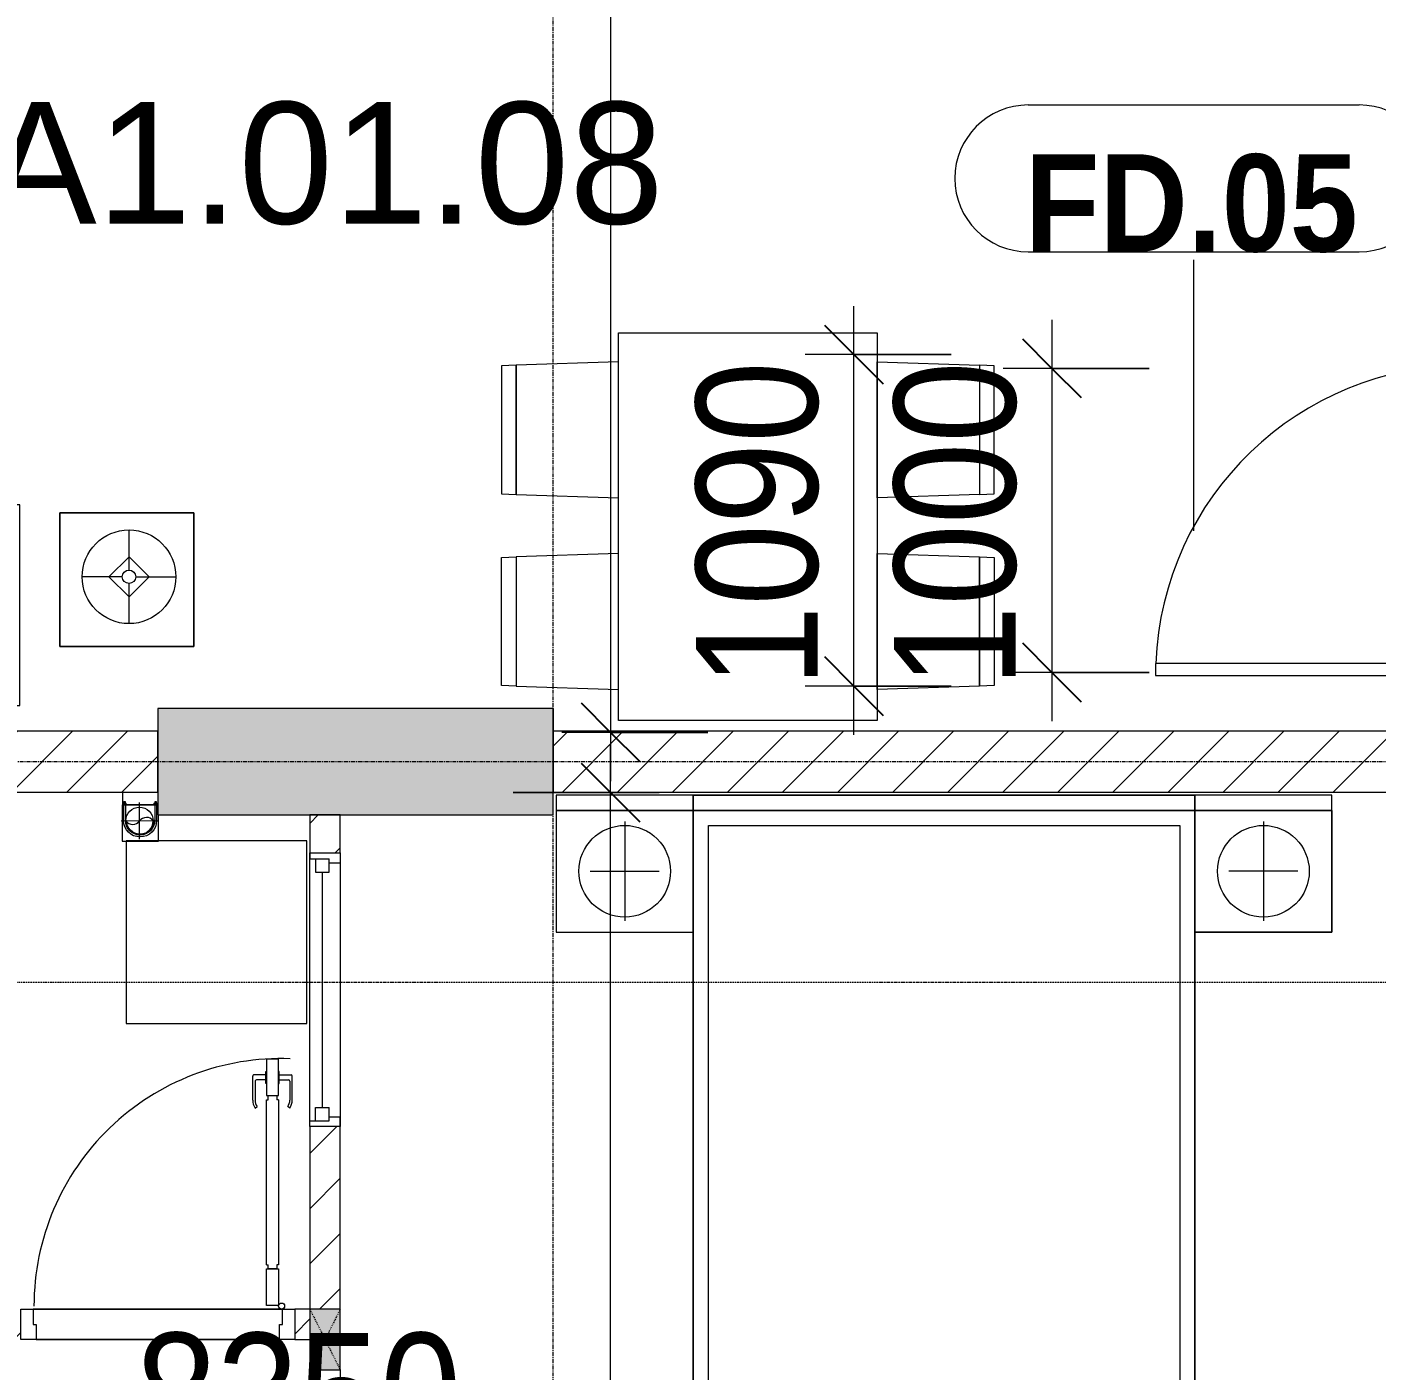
# Model space of a CAD drawing. Header units: millimetres. Extents: x 962 to 241049, y -15958 to 84407.
# Drawn here: x 100302 to 104737, y 67937 to 72353 of the extents above; entities that cross this region are included whole.
import ezdxf

# ---------------------------------------------------------------- set-up
doc = ezdxf.new("R2010")
doc.units = ezdxf.units.MM
for name, pattern in [('Dash', [6, 3, -3]), ('Dash Dot 3_16_', [7.9375, 4.7625, -1.5875, 0, -1.5875]), ('Grid Line', [22.225, 12.7, -3.175, 3.175, -3.175]), ('IMPORT-CENTER _3_', [10.16, 6.35, -1.27, 1.27, -1.27])]:
    doc.linetypes.add(name, pattern=pattern)
for name, color, linetype, lineweight in [('0-1', 7, 'Continuous', 5), ('A-ANNO-DIMS', 211, 'Continuous', 9), ('A-ANNO-DIMS-160', 211, 'Continuous', 9), ('A-AREA-IDEN', 2, 'Continuous', 9), ('A-DETL-GENF-1', 9, 'Continuous', 9), ('A-DETL-GENF-2', 1, 'Continuous', 9), ('A-DOOR-1', 254, 'Continuous', 9), ('A-DOOR-2', 9, 'Continuous', 9), ('A-DOOR-3', 1, 'Continuous', 9), ('A-DOOR-FRAM-1', 1, 'Continuous', 9), ('A-DOOR-IDEN', 31, 'Continuous', 9), ('A-FLOR-2', 9, 'Continuous', 9), ('A-GLAZ-1', 254, 'Continuous', 9), ('A-GLAZ-2', 9, 'Continuous', 9), ('A-WALL-1', 253, 'Continuous', 18), ('A-WALL-2', 9, 'Continuous', 9), ('A-WALL-3', 113, 'Continuous', 18), ('A-WALL-PATT-1', 10, 'Continuous', 9), ('A-WALL-PATT-2', 111, 'Continuous', 9), ('G-ANNO-SYMB-1', 111, 'Dash Dot 3_16_', 18), ('G-IMPT', 8, 'Continuous', 9), ('G-IMPT-1', 254, 'Continuous', 9), ('G-IMPT-2', 8, 'IMPORT-CENTER _3_', 9), ('I-FURN', 30, 'Continuous', 9), ('I-FURN-1', 254, 'Continuous', 9), ('M-EQPM', 50, 'Continuous', 9), ('S-COLS', 52, 'Continuous', 9), ('S-COLS-1', 52, 'Continuous', 5), ('S-COLS-2', 7, 'Continuous', 18), ('S-COLS-4', 254, 'Continuous', 9), ('S-COLS-5', 253, 'Continuous', 18), ('S-COLS-HDLN-1', 9, 'Dash', 9), ('S-GRID-1', 1, 'Grid Line', 9)]:
    doc.layers.add(name, color=color, linetype=linetype, lineweight=lineweight)
doc.styles.add('Arial_11', font='arial_0.ttf', dxfattribs={"height": 400})
doc.styles.add('Arial_B_5', font='arialbd_0.ttf', dxfattribs={"width": 0.9, "height": 320})
doc.styles.add('UTM Avo', font='UTM Avo.ttf', dxfattribs={"width": 0.9, "height": 400})
doc.dimstyles.new('1_Dim_chi_tiet_2_5', dxfattribs={"dimscale": 304.8, "dimtxt": 399.720379, "dimasz": 0.629921, "dimexe": 0.524934, "dimexo": 0.0625, "dimgap": 0.052493, "dimtad": 1, "dimdec": 0, "dimrnd": 5, "dimzin": 0, "dimdsep": 46, "dimtxsty": 'UTM Avo', "dimblk1": 'OBLIQUE', "dimblk2": 'OBLIQUE', "dimsah": 1, "dimcen": 0.09, "dimdle": 0.524934, "dimazin": 0, "dimtfac": 1, "dimtdec": 4, "dimtix": 1, "dimtmove": 0, "dimatfit": 3, "dimfxl": 1.049869, "dimfxlon": 1, "dimtvp": 1, "dimtolj": 1, "dimtzin": 0, "dimarcsym": 2})
doc.dimstyles.new('1_Dim_chi_tiet_2_5_1', dxfattribs={"dimscale": 304.8, "dimtxt": 399.720379, "dimasz": 0.629921, "dimexe": 0.524934, "dimexo": 0.0625, "dimgap": 0.052493, "dimtad": 1, "dimdec": 0, "dimrnd": 5, "dimzin": 0, "dimdsep": 46, "dimtxsty": 'UTM Avo', "dimblk1": 'OBLIQUE', "dimblk2": 'OBLIQUE', "dimsah": 1, "dimcen": 0.09, "dimdle": 0.524934, "dimazin": 0, "dimtfac": 1, "dimtdec": 4, "dimtix": 1, "dimtmove": 0, "dimatfit": 3, "dimfxl": 1.049869, "dimfxlon": 1, "dimtvp": 1, "dimtolj": 1, "dimtzin": 0, "dimarcsym": 2})
pattern_1 = [(45, (0, 0), (-90.50967, 90.50967), [])]
pattern_2 = [(45, (63179.03, 0), (-90.50967, 90.50967), [])]

# ---------------------------------------------------------------- blocks, each defined once
blk = doc.blocks.new('NCV_TKTC_KET CAU_rvt-1-TKCS_MB TẦNG 1')
at = {"layer": 'S-COLS-1'}
blk.add_hatch(color=256, dxfattribs=at).paths.add_polyline_path([(38852.6, 69761.9), (38852.6, 70111.9), (37552.6, 70111.9), (37552.6, 69761.9), (38383.3, 69761.9)])
at = {"layer": 'S-COLS-2'}
for p, q in [((37552.6, 70111.9), (37552.6, 69761.9)), ((38852.6, 70111.9), (37552.6, 70111.9)), ((38852.6, 69761.9), (38852.6, 70111.9)), ((37552.6, 69761.9), (38852.6, 69761.9))]:
    blk.add_line(p, q, dxfattribs=at)
blk = doc.blocks.new('DOOR_CW_01 CANH MO-PANEL KINH - DIW_01-900x2200-CỬA GỖ VÂN LAMINATE-V74-TKCS_MB TẦNG 1')
at = {"layer": 'A-DETL-GENF-1'}
for p, q in [((-397, -182), (-397, -62)), ((-397, -62), (-357, -62)), ((-357, -62), (-357, -182)), ((-357, -182), (-397, -182)), ((-397, -196), (-391, -196)), ((-397, -738), (-397, -196)), ((-391, -196), (-391, -182)), ((-391, -182), (-363, -182)), ((-363, -182), (-363, -196)), ((-357, -196), (-363, -196)), ((-357, -196), (-357, -738)), ((-442, -737), (-442, -816.5)), ((-434, -799.5), (-434, -737)), ((-433.9, -711.2), (-427.3, -715.8)), ((-397, -738), (-391, -738)), ((-357, -752), (-397, -752)), ((-397, -752), (-397, -872)), ((-391, -752), (-391, -738)), ((-363, -752), (-391, -752)), ((-357, -738), (-363, -738)), ((-363, -738), (-363, -752)), ((-357, -872), (-357, -752)), ((-320.1, -711.2), (-326.7, -715.8)), ((-320, -799.5), (-320, -737)), ((-312, -737), (-312, -816.5)), ((-399, -792.2), (-399, -831.8)), ((-397, -792.2), (-399, -792.2)), ((-397, -792.2), (-397, -831.8)), ((-357, -792.2), (-357, -831.8)), ((-357, -792.2), (-355, -792.2)), ((-355, -792.2), (-355, -831.8)), ((-399, -820.5), (-438, -820.5)), ((-399, -803.5), (-430, -803.5)), ((-399, -831.8), (-397, -831.8)), ((-355, -831.8), (-357, -831.8)), ((-355, -803.5), (-324, -803.5)), ((-355, -820.5), (-316, -820.5)), ((-397, -872), (-357, -872))]:
    blk.add_line(p, q, dxfattribs=at)
blk.add_circle((-407, -60), 10, dxfattribs=at)
for centre, radius, start, end in [((-407, -60), 814, 268, 0), ((-397, -737), 45, 145, 180), ((-397, -737), 37, 145, 180), ((-357, -737), 37, 0, 35), ((-357, -737), 45, 360, 35), ((-438, -816.5), 4, 180, 270), ((-430, -799.5), 4, 180, 270), ((-324, -799.5), 4, 270, 0), ((-316, -816.5), 4, 270, 0)]:
    blk.add_arc(centre, radius, start, end, dxfattribs=at)
at = {"layer": 'A-DOOR-2'}
for p, q in [((-450, -50), (-450, 50)), ((-450, 50), (-400, 50)), ((-400, 50), (-400, 0)), ((400, 0), (400, 50)), ((400, 50), (450, 50)), ((-410, 0), (-410, -50)), ((-400, 0), (-410, 0)), ((410, 0), (400, 0)), ((410, -50), (410, 0)), ((-410, -50), (-450, -50)), ((-407, -50), (-382, -50)), ((450, -50), (410, -50))]:
    blk.add_line(p, q, dxfattribs=at)
blk = doc.blocks.new('M_Fixed - 900 x 1400-553070-TKCS_MB TẦNG 1')
at = {"layer": 'A-GLAZ-2'}
for p, q in [((-450, 63), (-431, 63)), ((-431, 63), (-431, 0)), ((431, 63), (431, 0)), ((448.9, 63), (431, 63)), ((-431, 44), (-387, 44)), ((-387, 44), (-387, 0)), ((-387, 22), (387, 22)), ((387, 44), (387, 0)), ((431, 44), (387, 44)), ((-450, -37), (-418, -37)), ((-431, 0), (-387, 0)), ((-418, 0), (-418, -37)), ((387, 0), (431, 0)), ((418, 0), (418, -37)), ((450, -37), (418, -37))]:
    blk.add_line(p, q, dxfattribs=at)
blk = doc.blocks.new('MAY GIAT - MAY GIAT_dwg-348053-TKCS_MB TẦNG 1')
at = {"layer": 'G-IMPT-1', "flags": 128}
blk.add_lwpolyline([(5, 596.6), (5, 2.3), (605, 2.3), (605, 596.6)], close=True, dxfattribs=at)
blk = doc.blocks.new('MAY GIAT - MAY GIAT-348233-TKCS_MB TẦNG 1')
at = {"layer": 'I-FURN-1'}
for p, q in [((5, 596.6), (5, 2.3)), ((605, 596.6), (5, 596.6)), ((605, 2.3), (605, 596.6)), ((5, 2.3), (605, 2.3))]:
    blk.add_line(p, q, dxfattribs=at)
blk.add_blockref('MAY GIAT - MAY GIAT_dwg-348053-TKCS_MB TẦNG 1', (0, 0))
blk = doc.blocks.new('G1_SOF - BO TRU - 100x200-745959-TKCS_MB TẦNG 1')
at = {"layer": 'S-COLS'}
blk.add_hatch(color=256, dxfattribs=at).paths.add_polyline_path([(50, -100), (50, 100), (-50, 100), (-50, -100)])
at = {"layer": 'S-COLS-5'}
for p, q in [((50, 100), (-50, 100)), ((-50, 100), (-50, -100)), ((50, -100), (50, 100)), ((-50, -100), (50, -100))]:
    blk.add_line(p, q, dxfattribs=at)
at = {"layer": 'S-COLS-HDLN-1'}
for p, q in [((50, 100), (-50, -100)), ((-50, 100), (50, -100))]:
    blk.add_line(p, q, dxfattribs=at)
blk = doc.blocks.new('DOOR_CW_01 CANH MO-PANEL KINH - DIG_01-900x2200-CỬA NHÔM KÍNH-400860-TKCS_MB TẦNG 1')
at = {"layer": 'A-DETL-GENF-1'}
for p, q in [((-397, -182), (-397, -62)), ((-397, -62), (-357, -62)), ((-357, -62), (-357, -182)), ((-357, -182), (-397, -182)), ((-397, -196), (-391, -196)), ((-397, -738), (-397, -196)), ((-391, -196), (-391, -182)), ((-391, -182), (-363, -182)), ((-363, -182), (-363, -196)), ((-357, -196), (-363, -196)), ((-357, -196), (-357, -738)), ((-442, -737), (-442, -816.5)), ((-434, -799.5), (-434, -737)), ((-433.9, -711.2), (-427.3, -715.8)), ((-397, -738), (-391, -738)), ((-357, -752), (-397, -752)), ((-397, -752), (-397, -872)), ((-391, -752), (-391, -738)), ((-363, -752), (-391, -752)), ((-357, -738), (-363, -738)), ((-363, -738), (-363, -752)), ((-357, -872), (-357, -752)), ((-320.1, -711.2), (-326.7, -715.8)), ((-320, -799.5), (-320, -737)), ((-312, -737), (-312, -816.5)), ((-399, -792.2), (-399, -831.8)), ((-397, -792.2), (-399, -792.2)), ((-397, -792.2), (-397, -831.8)), ((-357, -792.2), (-357, -831.8)), ((-357, -792.2), (-355, -792.2)), ((-355, -792.2), (-355, -831.8)), ((-399, -820.5), (-438, -820.5)), ((-399, -803.5), (-430, -803.5)), ((-399, -831.8), (-397, -831.8)), ((-355, -831.8), (-357, -831.8)), ((-355, -803.5), (-324, -803.5)), ((-355, -820.5), (-316, -820.5)), ((-397, -872), (-357, -872))]:
    blk.add_line(p, q, dxfattribs=at)
blk.add_circle((-407, -60), 10, dxfattribs=at)
for centre, radius, start, end in [((-407, -60), 814, 268, 0), ((-397, -737), 45, 145, 180), ((-397, -737), 37, 145, 180), ((-357, -737), 37, 0, 35), ((-357, -737), 45, 360, 35), ((-438, -816.5), 4, 180, 270), ((-430, -799.5), 4, 180, 270), ((-324, -799.5), 4, 270, 0), ((-316, -816.5), 4, 270, 0)]:
    blk.add_arc(centre, radius, start, end, dxfattribs=at)
at = {"layer": 'A-DOOR-2'}
for p, q in [((-450, -50), (-450, 50)), ((-450, 50), (-400, 50)), ((-400, 50), (-400, 0)), ((400, 0), (400, 50)), ((400, 50), (450, 50)), ((450, 50), (450, -50)), ((-410, 0), (-410, -50)), ((-400, 0), (-410, 0)), ((410, 0), (400, 0)), ((410, -50), (410, 0)), ((-410, -50), (-450, -50)), ((-407, -50), (-382, -50)), ((450, -50), (410, -50))]:
    blk.add_line(p, q, dxfattribs=at)
blk = doc.blocks.new('GIUONG NGU-2TAB-1600x2000 - GIUONG NGU-2TAB-1600x2000-842839-TKCS_MB TẦNG 1')
at = {"layer": 'I-FURN-1'}
for p, q in [((458.5, 0), (8.5, 0)), ((8.5, 0), (8.5, -50)), ((458.5, -50), (458.5, 0)), ((2108.2, 0), (458.5, 0)), ((458.5, 0), (458.5, -50)), ((458.5, 0), (2108.2, 0)), ((2108.2, -50), (2108.2, 0)), ((2558.2, 0), (2108.2, 0)), ((2108.2, 0), (2108.2, -50)), ((2558.2, -50), (2558.2, 0)), ((458.5, -50), (8.5, -50)), ((8.5, -50), (8.5, -450.3)), ((8.5, -50), (458.5, -50)), ((458.5, -50), (8.5, -50)), ((8.5, -50), (8.5, -450.3)), ((233.5, -86.8), (233.5, -413.5)), ((458.5, -450.3), (458.5, -50)), ((2108.2, -50), (458.5, -50)), ((458.5, -50), (458.5, -1938.9)), ((458.5, -50), (2108.2, -50)), ((458.5, -1938.9), (458.5, -50)), ((458.5, -450.3), (458.5, -50)), ((458.5, -50), (2108.2, -50)), ((2558.2, -50), (2108.2, -50)), ((2108.2, -50), (2108.2, -450.3)), ((2108.2, -1938.9), (2108.2, -50)), ((2108.2, -50), (2558.2, -50)), ((2108.2, -50), (2558.2, -50)), ((2108.2, -450.3), (2108.2, -50)), ((2108.2, -50), (2108.2, -1938.9)), ((2333.2, -86.8), (2333.2, -413.5)), ((2558.2, -450.3), (2558.2, -50)), ((2558.2, -50), (2558.2, -450.3)), ((508.5, -100), (2058.2, -100)), ((508.5, -1938.9), (508.5, -100)), ((2058.2, -100), (2058.2, -1938.9)), ((120.2, -250.2), (346.8, -250.2)), ((2446.5, -250.2), (2219.8, -250.2)), ((8.5, -450.3), (458.5, -450.3)), ((8.5, -450.3), (458.5, -450.3)), ((2108.2, -450.3), (2558.2, -450.3)), ((2558.2, -450.3), (2108.2, -450.3)), ((1997.1, -2000), (569.6, -2000)), ((569.6, -2050), (1997.1, -2050)), ((1997.1, -2050), (569.6, -2050))]:
    blk.add_line(p, q, dxfattribs=at)
for centre in [(233.5, -250.2), (2333.2, -250.2)]:
    blk.add_circle(centre, 150.7, dxfattribs=at)
for centre, radius, start, end in [((569.6, -1938.9), 111.1, 180, 270), ((569.6, -1938.9), 111.1, 180, 270), ((569.6, -1938.9), 61.1, 180, 270), ((1997.1, -1938.9), 111.1, 270, 360), ((1997.1, -1938.9), 61.1, 270, 0), ((1997.1, -1938.9), 111.1, 270, 0)]:
    blk.add_arc(centre, radius, start, end, dxfattribs=at)
blk = doc.blocks.new('LOBBY_SOFA_1 - LOBBY_SOFA_1-850634-TKCS_MB TẦNG 1')
at = {"layer": 'I-FURN'}
for p, q in [((-2556, 0), (-2556, -660)), ((-708, 0), (-2556, 0)), ((-708, -660), (-708, 0)), ((-2457, -66), (-2457, -660)), ((-807, -66), (-2457, -66)), ((-807, -660), (-807, -66)), ((-807, -143), (-2457, -143)), ((-1907, -143), (-1907, -660)), ((-1357, -143), (-1357, -660)), ((-3128.2, -193.5), (-2688.2, -193.5)), ((-3128.2, -633.5), (-3128.2, -193.5)), ((-2688.2, -193.5), (-2688.2, -633.5)), ((-2915.4, -269), (-2915.4, -401)), ((-2915.4, -357), (-2981.4, -423)), ((-2849.4, -423), (-2915.4, -357)), ((-2937.4, -423), (-3069.4, -423)), ((-2981.4, -423), (-2915.4, -489)), ((-2915.4, -489), (-2849.4, -423)), ((-2893.4, -423), (-2761.4, -423)), ((-2915.4, -445), (-2915.4, -577)), ((-2688.2, -633.5), (-3128.2, -633.5)), ((-2556, -660), (-708, -660)), ((-1160.3, -1020.5), (-2128.3, -1020.5)), ((-2172.3, -1064.5), (-2172.3, -1504.5)), ((-1116.3, -1504.5), (-1116.3, -1064.5)), ((-2128.3, -1548.5), (-1160.3, -1548.5))]:
    blk.add_line(p, q, dxfattribs=at)
for radius in [154, 22]:
    blk.add_circle((-2915.4, -423), radius, dxfattribs=at)
for centre, start, end in [((-2128.3, -1064.5), 90, 180), ((-1160.3, -1064.5), 0, 90), ((-2128.3, -1504.5), 180, 270), ((-1160.3, -1504.5), 270, 0)]:
    blk.add_arc(centre, 44, start, end, dxfattribs=at)
at = {"layer": 'I-FURN-1'}
for p, q in [((-708, 0), (-2556, 0)), ((-2556, 0), (-2556, -660)), ((-708, -660), (-708, 0)), ((-2688.2, -193.5), (-3128.2, -193.5)), ((-3128.2, -193.5), (-3128.2, -633.5)), ((-2688.2, -633.5), (-2688.2, -193.5)), ((-3128.2, -633.5), (-2688.2, -633.5)), ((-2556, -660), (-708, -660)), ((-1160.3, -1020.5), (-2128.3, -1020.5)), ((-2172.3, -1064.5), (-2172.3, -1504.5)), ((-1116.3, -1504.5), (-1116.3, -1064.5)), ((-2128.3, -1548.5), (-1160.3, -1548.5))]:
    blk.add_line(p, q, dxfattribs=at)
for centre, start, end in [((-2128.3, -1064.5), 90, 180), ((-1160.3, -1064.5), 0, 90), ((-2128.3, -1504.5), 180, 270), ((-1160.3, -1504.5), 270, 0)]:
    blk.add_arc(centre, 44, start, end, dxfattribs=at)
blk = doc.blocks.new('RES_BAN AN 1 - RES_BAN AN 1-842837-TKCS_MB TẦNG 1')
at = {"layer": 'I-FURN-1'}
for p, q in [((-425, 1275), (425, 1275)), ((-425, 0), (-425, 1275)), ((425, 1275), (425, 0)), ((-761.9, 1168.8), (-809.6, 1167.2)), ((-809.6, 1167.2), (-809.6, 745.3)), ((-425, 1180), (-761.9, 1168.8)), ((-761.9, 1168.8), (-761.9, 743.8)), ((-761.9, 743.8), (-761.9, 1168.8)), ((-425, 732.5), (-425, 1180)), ((425, 1180), (761.9, 1168.8)), ((425, 732.5), (425, 1180)), ((761.9, 1168.8), (761.9, 743.8)), ((761.9, 1168.8), (761.9, 743.8)), ((809.6, 1167.2), (761.9, 1168.8)), ((809.6, 745.3), (809.6, 1167.2)), ((-809.6, 745.3), (-761.9, 743.8)), ((-761.9, 743.8), (-425, 732.5)), ((761.9, 743.8), (425, 732.5)), ((761.9, 743.8), (809.6, 745.3)), ((-809.6, 536.9), (-761.9, 538.5)), ((-809.6, 115.1), (-809.6, 536.9)), ((-425, 549.7), (-761.9, 538.5)), ((-761.9, 538.5), (-761.9, 113.5)), ((-761.9, 538.5), (-761.9, 113.5)), ((-425, 102.3), (-425, 549.7)), ((425, 549.7), (761.9, 538.5)), ((425, 102.3), (425, 549.7)), ((761.9, 538.5), (761.9, 113.5)), ((761.9, 538.5), (809.6, 536.9)), ((761.9, 113.5), (761.9, 538.5)), ((809.6, 536.9), (809.6, 115.1)), ((-761.9, 113.5), (-809.6, 115.1)), ((-761.9, 113.5), (-425, 102.3)), ((761.9, 113.5), (425, 102.3)), ((809.6, 115.1), (761.9, 113.5)), ((425, 0), (-425, 0))]:
    blk.add_line(p, q, dxfattribs=at)
blk = doc.blocks.new('NCV_TKTC_TANG 1_rvt-1-TKCS_MB TẦNG 1')
at = {"layer": 'A-WALL-PATT-1'}
h = blk.add_hatch(dxfattribs=at)
h.set_pattern_fill('FP_1', color=256, style=0, pattern_type=2)
h.set_pattern_definition(pattern_1)
h.paths.add_polyline_path([(38152.6, 65036.9), (38152.6, 65937.3), (38052.6, 65937.3), (38052.6, 65036.9), (38142.6, 65036.9)])
h.paths.add_polyline_path([(38152.6, 66737.3), (38152.6, 67036.9), (38052.6, 67036.9), (38052.6, 66737.3)])
h.paths.add_polyline_path([(38052.6, 68136.9), (38152.6, 68136.9), (38152.6, 68736.9), (38052.6, 68736.9)])
h.paths.add_polyline_path([(38052.6, 69636.9), (38152.6, 69636.9), (38152.6, 69761.9), (38052.6, 69761.9)])
h = blk.add_hatch(dxfattribs=at)
h.set_pattern_fill('FP_1', color=256, style=0, pattern_type=2)
h.set_pattern_definition(pattern_1)
h.paths.add_polyline_path([(38052.6, 68036.9), (38052.6, 68136.9), (38002.6, 68136.9), (38002.6, 68036.9)])
h.paths.add_polyline_path([(37102.6, 68036.9), (37102.6, 68136.9), (37052.6, 68136.2), (37052.6, 68036.9)])
at = {"layer": 'A-FLOR-2'}
for p, q in [((38852.7, 70111.9), (38852.7, 70036.9)), ((37962.6, 68136.9), (37142.6, 68136.9)), ((37952.6, 68036.9), (37152.6, 68036.9)), ((37152.6, 68036.9), (37952.6, 68036.9))]:
    blk.add_line(p, q, dxfattribs=at)
at = {"layer": 'A-WALL-1'}
for p, q in [((38152.6, 69761.9), (38052.6, 69761.9)), ((38052.6, 69761.9), (38052.6, 69636.9)), ((38152.6, 69636.9), (38152.6, 69761.9)), ((38052.6, 69636.9), (38152.6, 69636.9)), ((38152.6, 68736.9), (38052.6, 68736.9)), ((38052.6, 68736.9), (38052.6, 68136.9)), ((38152.6, 68136.9), (38152.6, 68736.9)), ((38052.6, 68136.9), (38002.6, 68136.9)), ((38002.6, 68136.9), (38002.6, 68036.9)), ((38002.6, 68036.9), (38052.6, 68036.9))]:
    blk.add_line(p, q, dxfattribs=at)
at = {"layer": 'A-WALL-2'}
for p, q in [((38052.6, 68736.9), (38052.6, 69636.9)), ((38152.6, 69636.9), (38152.6, 68736.9)), ((37142.6, 68136.9), (37962.6, 68136.9)), ((37952.6, 68036.9), (37152.6, 68036.9))]:
    blk.add_line(p, q, dxfattribs=at)
at = {"layer": 'A-DOOR-1'}
for name, p, rotation in [('DOOR_CW_01 CANH MO-PANEL KINH - DIG_01-900x2200-CỬA NHÔM KÍNH-400860-TKCS_MB TẦNG 1', (37552.6, 68086.9), 180), ('DOOR_CW_01 CANH MO-PANEL KINH - DIW_01-900x2200-CỬA GỖ VÂN LAMINATE-V74-TKCS_MB TẦNG 1', (38102.6, 67486.9), 89.99999999999915)]:
    blk.add_blockref(name, p, dxfattribs=dict(at, rotation=rotation))
at = {"layer": 'A-GLAZ-1', "rotation": 89.99999999999915}
blk.add_blockref('M_Fixed - 900 x 1400-553070-TKCS_MB TẦNG 1', (38115.6, 69186.9), dxfattribs=at)
at = {"layer": 'I-FURN-1'}
for name, p, rotation in [('LOBBY_SOFA_1 - LOBBY_SOFA_1-850634-TKCS_MB TẦNG 1', (34542.6, 70121.9), 180), ('MAY GIAT - MAY GIAT-348233-TKCS_MB TẦNG 1', (38044.8, 69071.5), 89.99999999999915)]:
    blk.add_blockref(name, p, dxfattribs=dict(at, rotation=rotation))
for name, p in [('RES_BAN AN 1 - RES_BAN AN 1-842837-TKCS_MB TẦNG 1', (39492.6, 70071.9)), ('GIUONG NGU-2TAB-1600x2000 - GIUONG NGU-2TAB-1600x2000-842839-TKCS_MB TẦNG 1', (38854.1, 69826.9))]:
    blk.add_blockref(name, p, dxfattribs=at)
at = {"layer": 'S-COLS-4'}
blk.add_blockref('G1_SOF - BO TRU - 100x200-745959-TKCS_MB TẦNG 1', (38102.6, 68036.9), dxfattribs=at)
blk = doc.blocks.new('TKTC_XREF_251221_MB TANG 1 - TKTC_XREF_260130_MB TANG 1_dwg_CUM U_DN100-4202115-TKCS_MB TẦNG 1')
at = {"layer": 'G-IMPT'}
blk.add_hatch(color=256, dxfattribs=at).paths.add_polyline_path([(0, -61), (0, -57), (14.8, -55.1), (28.5, -49.4), (40.3, -40.3), (49.4, -28.5), (55.1, -14.8), (57, 0), (55.1, 14.8), (49.4, 28.5), (40.3, 40.3), (28.5, 49.4), (14.8, 55.1), (0, 57), (0, 61), (15.8, 58.9), (30.5, 52.8), (43.1, 43.1), (52.8, 30.5), (58.9, 15.8), (61, 0), (58.9, -15.8), (52.8, -30.5), (43.1, -43.1), (30.5, -52.8), (15.8, -58.9)])
for p, q in [((-79.1, 66.6), (-79.1, 63.4)), ((-76.6, 66.6), (-76.6, 63.4)), ((-74.6, 66.6), (-74.6, 63.4)), ((-72.7, 69.3), (-72.7, 60.7)), ((-66.9, 67.9), (-71.7, 67.9)), ((-66.9, 62.1), (-71.7, 62.1)), ((-65, 69), (0, 69)), ((-79.1, -63.4), (-79.1, -66.6)), ((-76.6, -63.4), (-76.6, -66.6)), ((-74.6, -63.4), (-74.6, -66.6)), ((-72.7, -60.7), (-72.7, -69.3)), ((-66.9, -62.1), (-71.7, -62.1)), ((-66.9, -67.9), (-71.7, -67.9)), ((-65, -69), (0, -69))]:
    blk.add_line(p, q, dxfattribs=at)
at = {"layer": 'G-IMPT', "flags": 128}
for points in [[(-72.7, 67.6), (-78.1, 67.6), (-78.1, 62.4), (-72.7, 62.4)], [(-71.7, 59.2), (-66.9, 59.2), (-66.9, 70.8), (-71.7, 70.8)], [(-66.9, 70.8), (-66.9, 72.7), (-65, 72.7), (-65, 57.3), (-66.9, 57.3), (-66.9, 59.2)], [(-65, 61), (0, 61), (0, 57)], [(-72.7, -62.4), (-78.1, -62.4), (-78.1, -67.6), (-72.7, -67.6)], [(-71.7, -70.8), (-66.9, -70.8), (-66.9, -59.2), (-71.7, -59.2)], [(-66.9, -59.2), (-66.9, -57.3), (-65, -57.3), (-65, -72.7), (-66.9, -72.7), (-66.9, -70.8)], [(-65, -61), (0, -61), (0, -57)]]:
    blk.add_lwpolyline(points, dxfattribs=at)
at = {"layer": 'G-IMPT'}
for centre, radius, start, end in [((-78.1, 66.6), 0.96, 90, 180), ((-78.1, 63.4), 0.96, 180, 270), ((-71.1, 69.3), 1.56, 112.6199, 247.3801), ((-67.9, 65), 4.8, 143.1301, 216.8699), ((-71.1, 60.7), 1.56, 112.6199, 247.3801), ((0, 0), 69, 270, 90), ((0, 0), 61, 270, 90), ((0, 0), 57, 270, 90), ((-78.1, -63.4), 0.96, 90, 180), ((-78.1, -66.6), 0.96, 180, 270), ((-71.1, -60.7), 1.56, 112.6199, 247.3801), ((-67.9, -65), 4.8, 143.1301, 216.8699), ((-71.1, -69.3), 1.56, 112.6199, 247.3801)]:
    blk.add_arc(centre, radius, start, end, dxfattribs=at)
blk = doc.blocks.new('TKTC_XREF_251221_MB TANG 1 - TKTC_XREF_260130_MB TANG 1_dwg_$cc-4202114-TKCS_MB TẦNG 1')
at = {"layer": 'G-IMPT'}
blk.add_circle((0, 0), 0.5, dxfattribs=at)
for centre, radius, start, end in [((0, 0), 0.5, 90, 270), ((0.188, 0.25), 0.313, 126.8699, 233.1301), ((-0.188, -0.25), 0.313, 306.8699, 53.1301)]:
    blk.add_arc(centre, radius, start, end, dxfattribs=at)
at = {"layer": 'G-IMPT-2'}
for p, q in [((0, -0.673), (0, 0.673)), ((-0.673, 0), (0.673, 0))]:
    blk.add_line(p, q, dxfattribs=at)
blk = doc.blocks.new('TKTC_XREF_251221_MB TANG 1 - TKTC_XREF_260130_MB TANG 1_dwg-4202109-TKCS_MB TẦNG 1')
at = {"layer": 'G-IMPT'}
blk.add_line((-165714.9, -331551.4), (-165599.1, -331551.4), dxfattribs=at)
at = {"layer": 'G-IMPT', "flags": 128}
for points in [[(-165599.1, -331551.4), (-165716.7, -331551.4), (-165716.7, -331671.4)], [(-165599.1, -331511.4), (-165714.9, -331511.4), (-165714.9, -331551.4)], [(-165716.7, -331671.4), (-165597.1, -331671.4), (-165597.1, -331584.7)]]:
    blk.add_lwpolyline(points, dxfattribs=at)
at = {"xscale": 90.00000000005122, "yscale": 90.00000000005122, "zscale": 90.00000000005122, "rotation": 90.37402677993775}
blk.add_blockref('TKTC_XREF_251221_MB TANG 1 - TKTC_XREF_260130_MB TANG 1_dwg_$cc-4202114-TKCS_MB TẦNG 1', (-165659.1, -331604.3), dxfattribs=at)
at = {"extrusion": (0, 0, -1), "xscale": 0.7894736842105242, "yscale": 0.7894736842105242, "zscale": -0.7894736842105242, "rotation": 269.9999999984438}
blk.add_blockref('TKTC_XREF_251221_MB TANG 1 - TKTC_XREF_260130_MB TANG 1_dwg_CUM U_DN100-4202115-TKCS_MB TẦNG 1', (165657.3, -331602.7), dxfattribs=at)
blk = doc.blocks.new('TKTC_XREF_251221_MB TANG 1 - TKTC_XREF_251221_MB TANG 1-2038492-TKCS_MB TẦNG 1')
blk.add_blockref('TKTC_XREF_251221_MB TANG 1 - TKTC_XREF_260130_MB TANG 1_dwg-4202109-TKCS_MB TẦNG 1', (169499.1, 384109.7))
blk = doc.blocks.new('FD_05 - FD_05-1000x2200mm-835433-TKCS_MB TẦNG 1')
at = {"layer": 'A-DETL-GENF-2'}
for p, q in [((510, -100), (470, -100)), ((470, -100), (470, -1120)), ((510, -1120), (510, -100)), ((470, -1120), (510, -1120))]:
    blk.add_line(p, q, dxfattribs=at)
blk.add_arc((510, -100), 1020, 180, 267.7525, dxfattribs=at)
at = {"layer": 'A-DOOR-FRAM-1'}
for p, q in [((-545, 100), (-500, 100)), ((-545, -100), (-545, 100)), ((-500, 100), (-500, -60)), ((500, 100), (545, 100)), ((500, -60), (500, 100)), ((545, 100), (545, -100)), ((-500, -60), (-510, -60)), ((-510, -60), (-510, -100)), ((510, -60), (500, -60)), ((510, -100), (510, -60)), ((-510, -100), (-545, -100)), ((545, -100), (510, -100))]:
    blk.add_line(p, q, dxfattribs=at)
blk = doc.blocks.new('DIMBLOCK169-TKCS_MB TẦNG 1')
at = {"layer": 'A-ANNO-DIMS-160'}
for p, q in [((102220.3, 78196.9), (102220.3, 69873.3)), ((102540.3, 78036.9), (102060.3, 78036.9)), ((102220.3, 78036.9), (102540.3, 78036.9)), ((102540.3, 70033.3), (102060.3, 70033.3)), ((102220.3, 70033.3), (102540.3, 70033.3))]:
    blk.add_line(p, q, dxfattribs=at)
at = {"layer": 'A-ANNO-DIMS-160', "lineweight": 25}
for p, q in [((102220.3, 78036.9), (102124.3, 78132.9)), ((102220.3, 78036.9), (102316.3, 77940.9)), ((102220.3, 70033.3), (102124.3, 70129.3)), ((102220.3, 70033.3), (102316.3, 69937.3))]:
    blk.add_line(p, q, dxfattribs=at)
at = {"layer": 'A-ANNO-DIMS-160', "color": 0, "insert": (101700.7, 73487.3), "char_height": 400, "width": 1314.636, "attachment_point": 1, "rotation": 90, "line_spacing_factor": 1.110334, "style": 'UTM Avo'}
blk.add_mtext('8005', dxfattribs=at)
blk = doc.blocks.new('_Oblique')
at = {"color": 0, "linetype": 'ByBlock', "lineweight": -2}
blk.add_line((-0.5, -0.5), (0.5, 0.5), dxfattribs=at)
blk = doc.blocks.new('DIMBLOCK172-TKCS_MB TẦNG 1')
at = {"layer": 'A-ANNO-DIMS-160'}
for p, q in [((102220.3, 61674.3), (102220.3, 69995.3)), ((101900.3, 69835.3), (102380.3, 69835.3)), ((102220.3, 69835.3), (101900.3, 69835.3)), ((101900.3, 61834.3), (102380.3, 61834.3)), ((102220.3, 61834.3), (101900.3, 61834.3))]:
    blk.add_line(p, q, dxfattribs=at)
at = {"layer": 'A-ANNO-DIMS-160', "lineweight": 25}
for p, q in [((102220.3, 69835.3), (102124.3, 69931.3)), ((102220.3, 69835.3), (102316.3, 69739.3)), ((102220.3, 61834.3), (102124.3, 61930.3)), ((102220.3, 61834.3), (102316.3, 61738.3))]:
    blk.add_line(p, q, dxfattribs=at)
at = {"layer": 'A-ANNO-DIMS-160', "color": 0, "insert": (101700.7, 65287), "char_height": 400, "width": 1314.636, "attachment_point": 1, "rotation": 90, "line_spacing_factor": 1.110334, "style": 'UTM Avo'}
blk.add_mtext('8000', dxfattribs=at)
blk = doc.blocks.new('DIMBLOCK246-TKCS_MB TẦNG 1')
at = {"layer": 'A-ANNO-DIMS-160'}
for p, q in [((103671.1, 71390.3), (103671.1, 70070.3)), ((103991.1, 71230.3), (103511.1, 71230.3)), ((103671.1, 71230.3), (103991.1, 71230.3)), ((103991.1, 70230.3), (103511.1, 70230.3)), ((103671.1, 70230.3), (103991.1, 70230.3))]:
    blk.add_line(p, q, dxfattribs=at)
at = {"layer": 'A-ANNO-DIMS-160', "lineweight": 25}
for p, q in [((103671.1, 71230.3), (103575.1, 71326.3)), ((103671.1, 71230.3), (103767.1, 71134.3)), ((103671.1, 70230.3), (103575.1, 70326.3)), ((103671.1, 70230.3), (103767.1, 70134.3))]:
    blk.add_line(p, q, dxfattribs=at)
at = {"layer": 'A-ANNO-DIMS-160', "color": 0, "insert": (103151.4, 70182.5), "char_height": 400, "width": 1314.636, "attachment_point": 1, "rotation": 90, "line_spacing_factor": 1.110334, "style": 'UTM Avo'}
blk.add_mtext('1000', dxfattribs=at)
blk = doc.blocks.new('DIMBLOCK247-TKCS_MB TẦNG 1')
at = {"layer": 'A-ANNO-DIMS-160'}
for p, q in [((103020.3, 70025.3), (103020.3, 71435.3)), ((103340.3, 71275.3), (102860.3, 71275.3)), ((103020.3, 71275.3), (103340.3, 71275.3)), ((103340.3, 70185.3), (102860.3, 70185.3)), ((103020.3, 70185.3), (103340.3, 70185.3))]:
    blk.add_line(p, q, dxfattribs=at)
at = {"layer": 'A-ANNO-DIMS-160', "lineweight": 25}
for p, q in [((103020.3, 71275.3), (102924.3, 71371.3)), ((103020.3, 71275.3), (103116.3, 71179.3)), ((103020.3, 70185.3), (102924.3, 70281.3)), ((103020.3, 70185.3), (103116.3, 70089.3))]:
    blk.add_line(p, q, dxfattribs=at)
at = {"layer": 'A-ANNO-DIMS-160', "color": 0, "insert": (102500.7, 70182.5), "char_height": 400, "width": 1314.636, "attachment_point": 1, "rotation": 90, "line_spacing_factor": 1.110334, "style": 'UTM Avo'}
blk.add_mtext('1090', dxfattribs=at)
blk = doc.blocks.new('STN_Door Tag - STN_Door Tag-1788670-TKCS_MB TẦNG 1')
at = {"layer": 'A-DOOR-IDEN'}
for p, q in [((-3.37, 1.495), (3.431, 1.495)), ((-3.37, -1.524), (3.431, -1.524))]:
    blk.add_line(p, q, dxfattribs=at)
for centre, start, end in [((-3.37, -0.015), 90, 270), ((3.431, -0.015), 270, 90)]:
    blk.add_arc(centre, 1.509, start, end, dxfattribs=at)
blk = doc.blocks.new('DIMBLOCK363-TKCS_MB TẦNG 1')
at = {"layer": 'A-ANNO-DIMS-160'}
for p, q in [((97031.6, 67859.1), (97031.6, 67379.1)), ((97031.6, 67539.1), (97031.6, 67859.1)), ((105381.6, 67859.1), (105381.6, 67379.1)), ((105381.6, 67539.1), (105381.6, 67859.1)), ((96871.6, 67539.1), (105541.6, 67539.1))]:
    blk.add_line(p, q, dxfattribs=at)
at = {"layer": 'A-ANNO-DIMS-160', "lineweight": 25}
for p, q in [((97031.6, 67539.1), (97127.6, 67635.1)), ((105381.6, 67539.1), (105477.6, 67635.1)), ((97031.6, 67539.1), (96935.6, 67443.1)), ((105381.6, 67539.1), (105285.6, 67443.1))]:
    blk.add_line(p, q, dxfattribs=at)
at = {"layer": 'A-ANNO-DIMS-160', "color": 0, "insert": (100658.8, 68058.8), "char_height": 400, "width": 1314.636, "attachment_point": 1, "line_spacing_factor": 1.110334, "style": 'UTM Avo'}
blk.add_mtext('8350', dxfattribs=at)

msp = doc.modelspace()

# ---------------------------------------------------------------- hatches: boundary and pattern name
at = {"layer": 'A-WALL-PATT-2'}
h = msp.add_hatch(dxfattribs=at)
h.set_pattern_fill('FP_1', color=256, style=0, pattern_type=2)
h.set_pattern_definition(pattern_2)
h.paths.add_polyline_path([(100731.7, 69836.9), (100731.7, 70036.9), (97531.7, 70036.9), (97531.7, 69836.9), (99356.6, 69836.9), (99356.6, 69840.3), (99406.6, 69840.3), (99406.6, 69836.9), (99950.3, 69836.9)])
h = msp.add_hatch(dxfattribs=at)
h.set_pattern_fill('FP_1', color=256, style=0, pattern_type=2)
h.set_pattern_definition(pattern_2)
h.paths.add_polyline_path([(105031.7, 69836.9), (105031.7, 70036.9), (102031.7, 70036.9), (102031.7, 69836.9), (104786.3, 69836.9)])
h.paths.add_polyline_path([(105381.6, 69836.9), (105381.6, 70036.9), (105231.7, 70036.9), (105231.7, 69836.9)])

# ---------------------------------------------------------------- linework, layer by layer
at = {"layer": 'A-DOOR-IDEN'}
msp.add_line((104137.3, 70696.5), (104137.3, 71587.1), dxfattribs=at)
at = {"layer": 'A-WALL-3'}
for p, q in [((100731.7, 70036.9), (97531.7, 70036.9)), ((100731.7, 69836.9), (100731.7, 70036.9)), ((105031.7, 70036.9), (102031.7, 70036.9)), ((102031.7, 70036.9), (102031.7, 69836.9)), ((99406.6, 69836.9), (100731.7, 69836.9)), ((102031.7, 69836.9), (105031.7, 69836.9))]:
    msp.add_line(p, q, dxfattribs=at)
at = {"layer": 'G-ANNO-SYMB-1'}
msp.add_line((90628.5, 69211.5), (198105.9, 69211.5), dxfattribs=at)
at = {"layer": 'S-GRID-1'}
for p, q in [((102031.6, 15532), (102031.6, 78459.2)), ((192368.8, 69936.9), (96265.8, 69936.9))]:
    msp.add_line(p, q, dxfattribs=at)

# ---------------------------------------------------------------- block references
at = {"layer": '0-1'}
for name in ['NCV_TKTC_KET CAU_rvt-1-TKCS_MB TẦNG 1', 'NCV_TKTC_TANG 1_rvt-1-TKCS_MB TẦNG 1']:
    msp.add_blockref(name, (63179, 0), dxfattribs=at)
at = {"layer": 'A-DOOR-3', "rotation": 269.9999999999999}
msp.add_blockref('FD_05 - FD_05-1000x2200mm-835433-TKCS_MB TẦNG 1', (105131.7, 70730.3), dxfattribs=at)
at = {"layer": 'A-DOOR-IDEN', "xscale": 159.9999999999999, "yscale": 159.9999999999999, "zscale": 159.9999999999999}
msp.add_blockref('STN_Door Tag - STN_Door Tag-1788670-TKCS_MB TẦNG 1', (104132.4, 71857.3), dxfattribs=at)
at = {"layer": 'M-EQPM'}
msp.add_blockref('TKTC_XREF_251221_MB TANG 1 - TKTC_XREF_251221_MB TANG 1-2038492-TKCS_MB TẦNG 1', (96831.6, 17236.9), dxfattribs=at)

# ---------------------------------------------------------------- texts
at = {"layer": 'A-AREA-IDEN', "insert": (101276.6, 71700.3), "char_height": 400, "width": 2233.6, "attachment_point": 8, "line_spacing_factor": 0.936439, "style": 'Arial_11'}
msp.add_mtext('\\pt8,16,24,32,40,48,56,64,72,80,88,96,104,112,120,128,136,144,152,160,168,176,184,192,200,208,216,224,232,240,248,256;A1.01.08', dxfattribs=at)
at = {"layer": 'A-DOOR-IDEN', "insert": (104129.2, 71772), "char_height": 320, "width": 1124.64, "attachment_point": 5, "line_spacing_factor": 0.936439, "style": 'Arial_B_5'}
msp.add_mtext('\\pt7.2,14.4,21.6,28.8,36,43.2,50.4,57.6,64.8,72,79.2,86.4,93.6,100.8,108,115.2,122.4,129.6,136.8,144,151.2,158.4,165.6,172.8,180,187.2,194.4,201.6,208.8,216,223.2,230.4;FD.05', dxfattribs=at)

# ---------------------------------------------------------------- dimensions: what is measured, and where the dimension line sits
at = {"layer": 'A-ANNO-DIMS'}
for base, p1, p2, override, picture, middle in [((102220.3, 70033.3), (102540.3, 78036.9), (102540.3, 70033.3), {"dimpost": '<>', "dimfxl": 8003.678129}, 'DIMBLOCK169-TKCS_MB TẦNG 1', (101997.3, 74035.1)), ((103020.3, 71275.3), (103340.3, 70185.3), (103340.3, 71275.3), {"dimpost": '<>', "dimfxl": 1090}, 'DIMBLOCK247-TKCS_MB TẦNG 1', (102797.3, 70730.3)), ((103671.1, 70230.3), (103991.1, 71230.3), (103991.1, 70230.3), {"dimpost": '<>', "dimfxl": 1000}, 'DIMBLOCK246-TKCS_MB TẦNG 1', (103448.1, 70730.3)), ((102220.3, 69835.3), (101900.3, 61834.3), (101900.3, 69835.3), {"dimpost": '<>', "dimfxl": 8001.038132}, 'DIMBLOCK172-TKCS_MB TẦNG 1', (101997.3, 65834.8))]:
    dim = msp.add_linear_dim(base=base, p1=p1, p2=p2, angle=90, dimstyle='1_Dim_chi_tiet_2_5', override=override, dxfattribs=at)
    dim.commit()
    dim.dimension.update_dxf_attribs({"geometry": picture, "text_midpoint": middle})
dim = msp.add_linear_dim(base=(105381.6, 67539.1), p1=(97031.6, 67859.1), p2=(105381.6, 67859.1), dimstyle='1_Dim_chi_tiet_2_5_1', override={"dimpost": '<>', "dimfxl": 8350}, dxfattribs=at)
dim.commit()
dim.dimension.update_dxf_attribs({"geometry": 'DIMBLOCK363-TKCS_MB TẦNG 1', "text_midpoint": (101206.6, 67762.1)})

doc.saveas('drawing.dxf')
